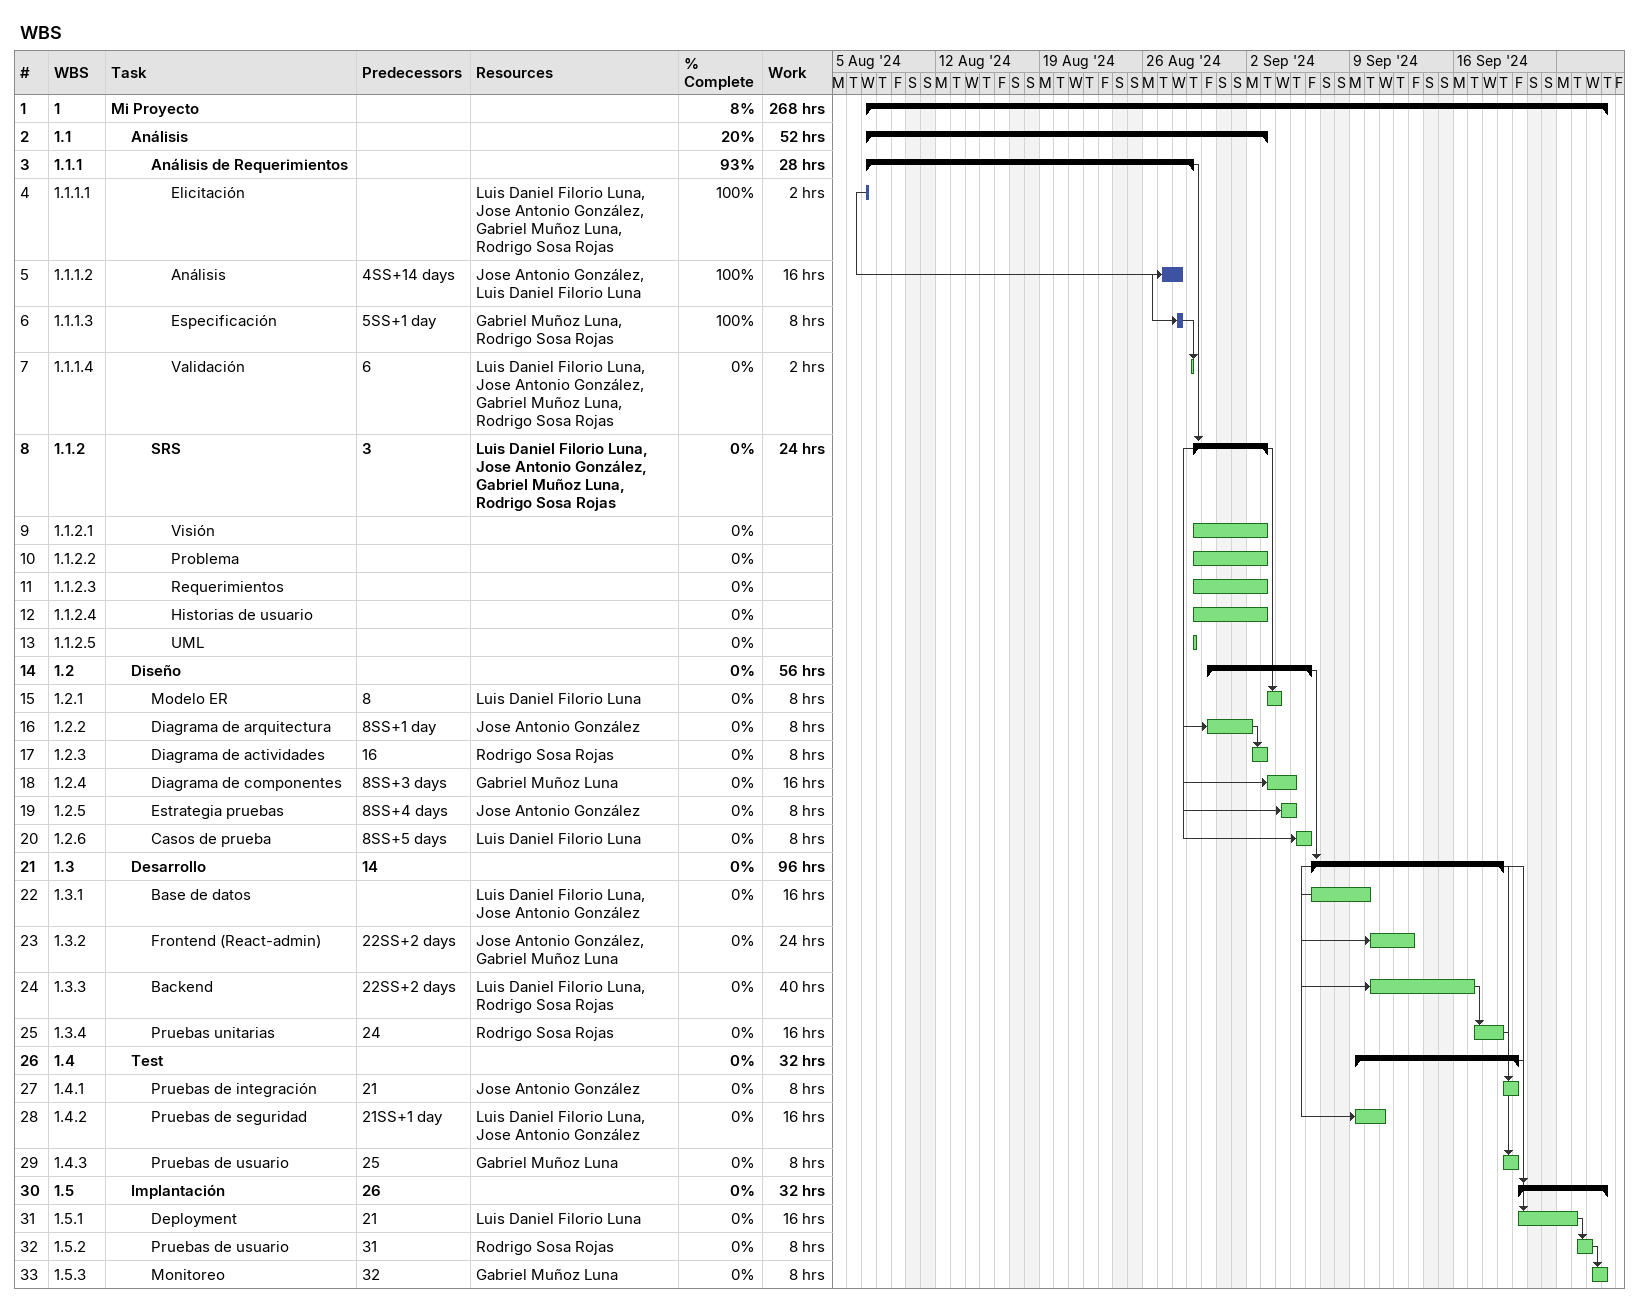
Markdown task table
WBS

| ID | WBS | Task | Start | Finish | Predecessors | Resources | % complete | Work (h) |
|---|---|---|---|---|---|---|---|---|
| 1 | 1 | **Mi Proyecto** | 2024-08-07 | 2024-09-26 |  |  | 8 | 268 |
| 2 | 1.1 | **Análisis** | 2024-08-07 | 2024-09-03 |  |  | 20 | 52 |
| 3 | 1.1.1 | **Análisis de Requerimientos** | 2024-08-07 | 2024-08-29 |  |  | 93 | 28 |
| 4 | 1.1.1.1 | Elicitación | 2024-08-07 | 2024-08-07 |  | Luis Daniel Filorio Luna, Jose Antonio González, Gabriel Muñoz Luna, Rodrigo Sosa Rojas | 100 | 2 |
| 5 | 1.1.1.2 | Análisis | 2024-08-27 | 2024-08-28 | 4SS+14d | Jose Antonio González, Luis Daniel Filorio Luna | 100 | 16 |
| 6 | 1.1.1.3 | Especificación | 2024-08-28 | 2024-08-28 | 5SS+1d | Gabriel Muñoz Luna, Rodrigo Sosa Rojas | 100 | 8 |
| 7 | 1.1.1.4 | Validación | 2024-08-29 | 2024-08-29 | 6 | Luis Daniel Filorio Luna, Jose Antonio González, Gabriel Muñoz Luna, Rodrigo Sosa Rojas | 0 | 2 |
| 8 | 1.1.2 | **SRS** | 2024-08-29 | 2024-09-03 | 3 | Luis Daniel Filorio Luna, Jose Antonio González, Gabriel Muñoz Luna, Rodrigo Sosa Rojas | 0 | 24 |
| 9 | 1.1.2.1 | Visión | 2024-08-29 | 2024-09-03 |  |  | 0 |  |
| 10 | 1.1.2.2 | Problema | 2024-08-29 | 2024-09-03 |  |  | 0 |  |
| 11 | 1.1.2.3 | Requerimientos | 2024-08-29 | 2024-09-03 |  |  | 0 |  |
| 12 | 1.1.2.4 | Historias de usuario | 2024-08-29 | 2024-09-03 |  |  | 0 |  |
| 13 | 1.1.2.5 | UML | 2024-08-29 | 2024-08-29 |  |  | 0 |  |
| 14 | 1.2 | **Diseño** | 2024-08-30 | 2024-09-06 |  |  | 0 | 56 |
| 15 | 1.2.1 | Modelo ER | 2024-09-03 | 2024-09-04 | 8 | Luis Daniel Filorio Luna | 0 | 8 |
| 16 | 1.2.2 | Diagrama de arquitectura | 2024-08-30 | 2024-09-02 | 8SS+1d | Jose Antonio González | 0 | 8 |
| 17 | 1.2.3 | Diagrama de actividades | 2024-09-02 | 2024-09-03 | 16 | Rodrigo Sosa Rojas | 0 | 8 |
| 18 | 1.2.4 | Diagrama de componentes | 2024-09-03 | 2024-09-05 | 8SS+3d | Gabriel Muñoz Luna | 0 | 16 |
| 19 | 1.2.5 | Estrategia pruebas | 2024-09-04 | 2024-09-05 | 8SS+4d | Jose Antonio González | 0 | 8 |
| 20 | 1.2.6 | Casos de prueba | 2024-09-05 | 2024-09-06 | 8SS+5d | Luis Daniel Filorio Luna | 0 | 8 |
| 21 | 1.3 | **Desarrollo** | 2024-09-06 | 2024-09-19 | 14 |  | 0 | 96 |
| 22 | 1.3.1 | Base de datos | 2024-09-06 | 2024-09-10 |  | Luis Daniel Filorio Luna, Jose Antonio González | 0 | 16 |
| 23 | 1.3.2 | Frontend (React-admin) | 2024-09-10 | 2024-09-13 | 22SS+2d | Jose Antonio González, Gabriel Muñoz Luna | 0 | 24 |
| 24 | 1.3.3 | Backend | 2024-09-10 | 2024-09-17 | 22SS+2d | Luis Daniel Filorio Luna, Rodrigo Sosa Rojas | 0 | 40 |
| 25 | 1.3.4 | Pruebas unitarias | 2024-09-17 | 2024-09-19 | 24 | Rodrigo Sosa Rojas | 0 | 16 |
| 26 | 1.4 | **Test** | 2024-09-09 | 2024-09-20 |  |  | 0 | 32 |
| 27 | 1.4.1 | Pruebas de integración | 2024-09-19 | 2024-09-20 | 21 | Jose Antonio González | 0 | 8 |
| 28 | 1.4.2 | Pruebas de seguridad | 2024-09-09 | 2024-09-11 | 21SS+1d | Luis Daniel Filorio Luna, Jose Antonio González | 0 | 16 |
| 29 | 1.4.3 | Pruebas de usuario | 2024-09-19 | 2024-09-20 | 25 | Gabriel Muñoz Luna | 0 | 8 |
| 30 | 1.5 | **Implantación** | 2024-09-20 | 2024-09-26 | 26 |  | 0 | 32 |
| 31 | 1.5.1 | Deployment | 2024-09-20 | 2024-09-24 | 21 | Luis Daniel Filorio Luna | 0 | 16 |
| 32 | 1.5.2 | Pruebas de usuario | 2024-09-24 | 2024-09-25 | 31 | Rodrigo Sosa Rojas | 0 | 8 |
| 33 | 1.5.3 | Monitoreo | 2024-09-25 | 2024-09-26 | 32 | Gabriel Muñoz Luna | 0 | 8 |
